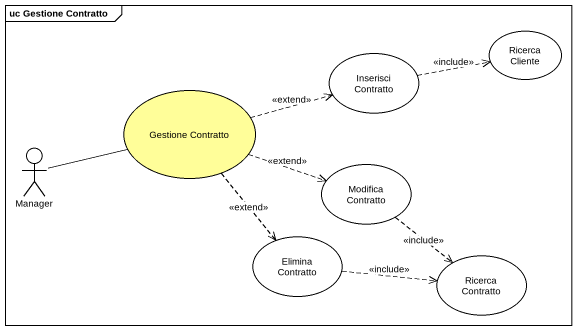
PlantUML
@startuml
mainframe uc Gestione Contratto
usecase "Inserisci Contratto" as Inserisci_Contratto
usecase "Ricerca Cliente" as Ricerca_Cliente
usecase "Gestione Contratto" as Gestione_Contratto #FFFE99
actor Manager
usecase "Modifica Contratto" as Modifica_Contratto
usecase "Elimina Contratto" as Elimina_Contratto
usecase "Ricerca Contratto" as Ricerca_Contratto
Inserisci_Contratto .right.> Ricerca_Cliente : <<include>>
Gestione_Contratto .right.> Inserisci_Contratto : <<extend>>
Gestione_Contratto .right.> Modifica_Contratto : <<extend>>
Gestione_Contratto ..> Elimina_Contratto : <<extend>>
Manager -right- Gestione_Contratto
Modifica_Contratto ..> Ricerca_Contratto : <<include>>
Elimina_Contratto .right.> Ricerca_Contratto : <<include>>
@enduml
